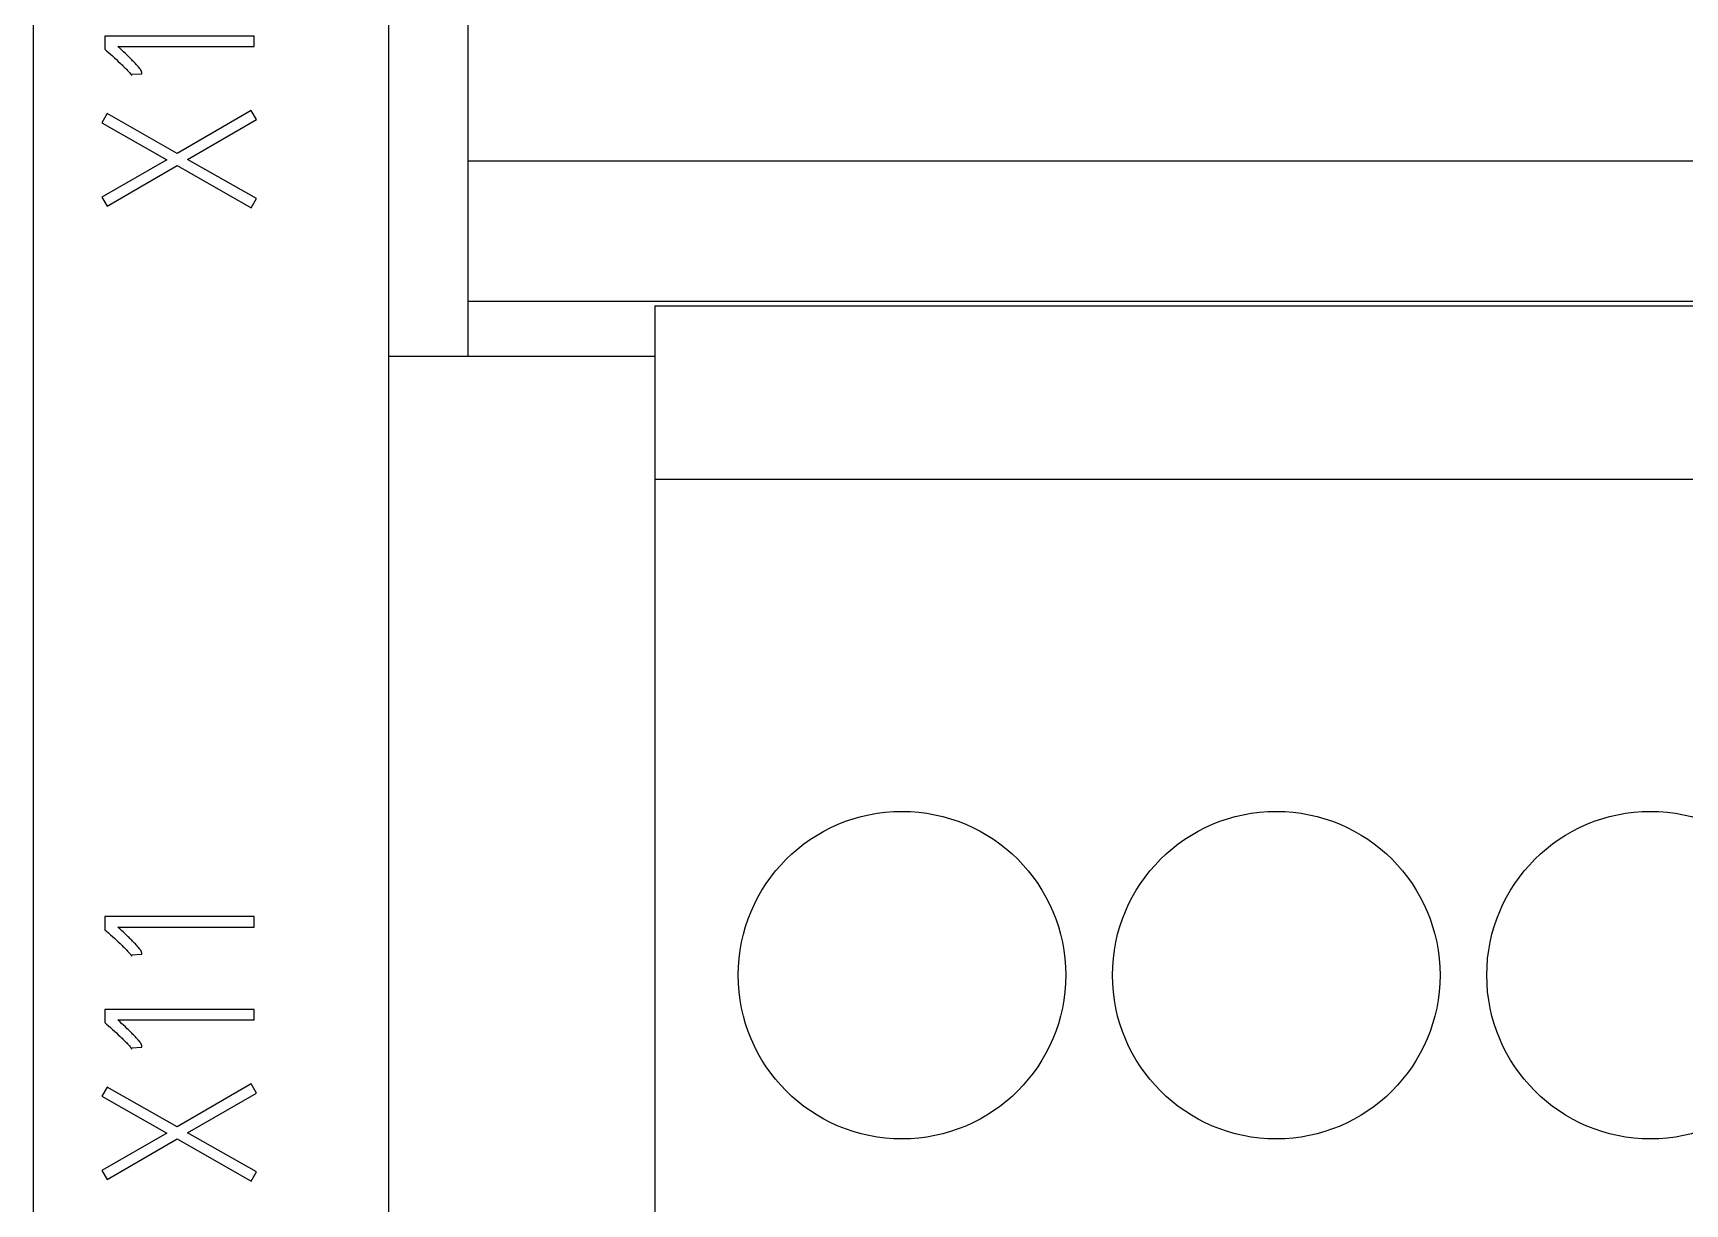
# Model space of a CAD drawing. Header units: inches. Extents: x 9000 to 22395, y 8106 to 17135.
# Drawn here: x 10305.71 to 10344.93, y 8465.95 to 8493.75 of the extents above; entities that cross this region are included whole.
import ezdxf

# ---------------------------------------------------------------- set-up
doc = ezdxf.new("R2010")
doc.units = ezdxf.units.IN
doc.header["$MEASUREMENT"] = 0
doc.layers.add('20000_FRONT_O', color=7, linetype='Continuous')
doc.layers.add('20500_FRONT_O_LABELING', color=7, linetype='Continuous')

msp = doc.modelspace()

# ---------------------------------------------------------------- linework, layer by layer
at = {"layer": '20000_FRONT_O', "linetype": 'Continuous'}
for p, q in [((10316.026, 8518.373), (10316.026, 8486.072)), ((10314.148, 8514.062), (10314.148, 8460.517)), ((10305.705, 8513.379), (10305.705, 8439.411)), ((10316.026, 8490.711), (10381.08, 8490.711)), ((10316.026, 8487.379), (10381.08, 8487.379)), ((10320.469, 8487.268), (10320.469, 8456.074)), ((10320.469, 8487.268), (10385.523, 8487.268)), ((10314.148, 8486.072), (10320.47, 8486.072)), ((10320.469, 8483.157), (10385.523, 8483.157))]:
    msp.add_line(p, q, dxfattribs=at)
for centre in [(10326.335, 8471.382), (10335.222, 8471.382), (10344.109, 8471.382)]:
    msp.add_circle(centre, 3.888, dxfattribs=at)
at = {"layer": '20500_FRONT_O_LABELING', "linetype": 'Continuous'}
for p, q in [((10307.413, 8493.673), (10307.413, 8493.362)), ((10310.954, 8493.673), (10307.413, 8493.673)), ((10310.954, 8493.426), (10310.954, 8493.673)), ((10307.413, 8493.362), (10307.453, 8493.327)), ((10307.453, 8493.327), (10307.499, 8493.286)), ((10307.499, 8493.286), (10307.546, 8493.244)), ((10307.546, 8493.244), (10307.592, 8493.202)), ((10307.592, 8493.202), (10307.638, 8493.16)), ((10307.638, 8493.16), (10307.683, 8493.117)), ((10307.764, 8493.385), (10307.719, 8493.426)), ((10307.719, 8493.426), (10310.954, 8493.426)), ((10307.808, 8493.344), (10307.764, 8493.385)), ((10307.852, 8493.302), (10307.808, 8493.344)), ((10307.897, 8493.26), (10307.852, 8493.302)), ((10307.683, 8493.117), (10307.729, 8493.074)), ((10308.04, 8492.766), (10308.291, 8492.781)), ((10308.05, 8492.736), (10308.04, 8492.766)), ((10307.462, 8491.833), (10307.34, 8491.611)), ((10307.34, 8491.611), (10308.878, 8490.739)), ((10309.129, 8490.887), (10307.462, 8491.833)), ((10310.884, 8491.907), (10309.129, 8490.887)), ((10309.376, 8490.744), (10311.008, 8491.69)), ((10311.008, 8491.69), (10310.884, 8491.907)), ((10308.878, 8490.739), (10307.34, 8489.851)), ((10307.462, 8489.639), (10309.124, 8490.601)), ((10309.124, 8490.601), (10310.884, 8489.6)), ((10311.008, 8489.817), (10309.376, 8490.744)), ((10307.34, 8489.851), (10307.462, 8489.639)), ((10310.884, 8489.6), (10311.008, 8489.817)), ((10307.413, 8472.77), (10307.413, 8472.46)), ((10310.954, 8472.77), (10307.413, 8472.77)), ((10310.954, 8472.524), (10310.954, 8472.77)), ((10307.413, 8472.46), (10307.453, 8472.425)), ((10307.453, 8472.425), (10307.499, 8472.383)), ((10307.499, 8472.383), (10307.546, 8472.342)), ((10307.764, 8472.483), (10307.719, 8472.524)), ((10307.719, 8472.524), (10310.954, 8472.524)), ((10307.808, 8472.441), (10307.764, 8472.483)), ((10307.852, 8472.4), (10307.808, 8472.441)), ((10307.897, 8472.358), (10307.852, 8472.4)), ((10307.546, 8472.342), (10307.592, 8472.3)), ((10307.592, 8472.3), (10307.638, 8472.257)), ((10307.638, 8472.257), (10307.683, 8472.215)), ((10307.683, 8472.215), (10307.729, 8472.172)), ((10308.04, 8471.863), (10308.291, 8471.878)), ((10308.05, 8471.833), (10308.04, 8471.863)), ((10307.413, 8470.566), (10307.413, 8470.255)), ((10310.954, 8470.566), (10307.413, 8470.566)), ((10310.954, 8470.32), (10310.954, 8470.566)), ((10307.413, 8470.255), (10307.453, 8470.221)), ((10307.453, 8470.221), (10307.499, 8470.179)), ((10307.499, 8470.179), (10307.546, 8470.137)), ((10307.546, 8470.137), (10307.592, 8470.095)), ((10307.592, 8470.095), (10307.638, 8470.053)), ((10307.638, 8470.053), (10307.683, 8470.01)), ((10307.683, 8470.01), (10307.729, 8469.968)), ((10307.764, 8470.278), (10307.719, 8470.32)), ((10307.719, 8470.32), (10310.954, 8470.32)), ((10307.808, 8470.237), (10307.764, 8470.278)), ((10307.852, 8470.195), (10307.808, 8470.237)), ((10307.897, 8470.153), (10307.852, 8470.195)), ((10308.04, 8469.659), (10308.291, 8469.674)), ((10308.05, 8469.629), (10308.04, 8469.659)), ((10307.462, 8468.726), (10307.34, 8468.505)), ((10307.34, 8468.505), (10308.878, 8467.632)), ((10309.129, 8467.78), (10307.462, 8468.726)), ((10310.884, 8468.801), (10309.129, 8467.78)), ((10309.376, 8467.637), (10311.008, 8468.583)), ((10311.008, 8468.583), (10310.884, 8468.801)), ((10308.878, 8467.632), (10307.34, 8466.745)), ((10307.462, 8466.532), (10309.124, 8467.494)), ((10309.124, 8467.494), (10310.884, 8466.493)), ((10311.008, 8466.71), (10309.376, 8467.637)), ((10307.34, 8466.745), (10307.462, 8466.532)), ((10310.884, 8466.493), (10311.008, 8466.71))]:
    msp.add_line(p, q, dxfattribs=at)
for points in [[(10308.281, 8492.832), (10308.279, 8492.839), (10308.276, 8492.847), (10308.273, 8492.853), (10308.269, 8492.86), (10308.266, 8492.867), (10308.262, 8492.873), (10308.257, 8492.879), (10308.253, 8492.886), (10308.244, 8492.898), (10308.234, 8492.91), (10308.215, 8492.933), (10308.205, 8492.945), (10308.195, 8492.956), (10308.175, 8492.979), (10308.155, 8493.002), (10308.134, 8493.024), (10308.113, 8493.046), (10308.092, 8493.068), (10308.07, 8493.09), (10308.049, 8493.111), (10308.028, 8493.133), (10308.006, 8493.154), (10307.984, 8493.176), (10307.962, 8493.197), (10307.941, 8493.218), (10307.897, 8493.26)], [(10307.729, 8493.074), (10307.774, 8493.032), (10307.796, 8493.01), (10307.819, 8492.989), (10307.841, 8492.967), (10307.863, 8492.945), (10307.885, 8492.923), (10307.907, 8492.901), (10307.929, 8492.878), (10307.95, 8492.856), (10307.971, 8492.833), (10307.992, 8492.809), (10308.012, 8492.786), (10308.022, 8492.774), (10308.032, 8492.762), (10308.037, 8492.755), (10308.041, 8492.749), (10308.045, 8492.743), (10308.05, 8492.736)], [(10308.291, 8492.781), (10308.291, 8492.782), (10308.291, 8492.783), (10308.291, 8492.784), (10308.291, 8492.785), (10308.291, 8492.787), (10308.291, 8492.788), (10308.291, 8492.789), (10308.29, 8492.79), (10308.29, 8492.791), (10308.29, 8492.793), (10308.29, 8492.794), (10308.29, 8492.795), (10308.29, 8492.797), (10308.289, 8492.8), (10308.289, 8492.802), (10308.288, 8492.804), (10308.288, 8492.807), (10308.288, 8492.809), (10308.287, 8492.811), (10308.286, 8492.814), (10308.286, 8492.816), (10308.285, 8492.818), (10308.285, 8492.821), (10308.284, 8492.823), (10308.283, 8492.825), (10308.283, 8492.827), (10308.282, 8492.83), (10308.281, 8492.832)], [(10308.281, 8471.93), (10308.279, 8471.937), (10308.276, 8471.944), (10308.273, 8471.951), (10308.269, 8471.958), (10308.266, 8471.964), (10308.262, 8471.971), (10308.257, 8471.977), (10308.253, 8471.983), (10308.244, 8471.995), (10308.234, 8472.007), (10308.215, 8472.031), (10308.205, 8472.042), (10308.195, 8472.054), (10308.175, 8472.077), (10308.155, 8472.099), (10308.134, 8472.122), (10308.113, 8472.144), (10308.092, 8472.166), (10308.07, 8472.187), (10308.049, 8472.209), (10308.028, 8472.23), (10308.006, 8472.252), (10307.984, 8472.273), (10307.962, 8472.294), (10307.941, 8472.316), (10307.897, 8472.358)], [(10307.729, 8472.172), (10307.774, 8472.129), (10307.796, 8472.108), (10307.819, 8472.086), (10307.841, 8472.064), (10307.863, 8472.043), (10307.885, 8472.021), (10307.907, 8471.998), (10307.929, 8471.976), (10307.95, 8471.953), (10307.971, 8471.93), (10307.992, 8471.907), (10308.012, 8471.884), (10308.022, 8471.872), (10308.032, 8471.859), (10308.037, 8471.853), (10308.041, 8471.847), (10308.045, 8471.84), (10308.05, 8471.833)], [(10308.291, 8471.878), (10308.291, 8471.879), (10308.291, 8471.881), (10308.291, 8471.882), (10308.291, 8471.883), (10308.291, 8471.884), (10308.291, 8471.885), (10308.291, 8471.887), (10308.29, 8471.888), (10308.29, 8471.889), (10308.29, 8471.89), (10308.29, 8471.891), (10308.29, 8471.893), (10308.29, 8471.895), (10308.289, 8471.897), (10308.289, 8471.9), (10308.288, 8471.902), (10308.288, 8471.904), (10308.288, 8471.907), (10308.287, 8471.909), (10308.286, 8471.911), (10308.286, 8471.914), (10308.285, 8471.916), (10308.285, 8471.918), (10308.284, 8471.92), (10308.283, 8471.923), (10308.283, 8471.925), (10308.282, 8471.927), (10308.281, 8471.93)], [(10308.281, 8469.725), (10308.279, 8469.733), (10308.276, 8469.74), (10308.273, 8469.747), (10308.269, 8469.753), (10308.266, 8469.76), (10308.262, 8469.766), (10308.257, 8469.773), (10308.253, 8469.779), (10308.244, 8469.791), (10308.234, 8469.803), (10308.215, 8469.827), (10308.205, 8469.838), (10308.195, 8469.85), (10308.175, 8469.873), (10308.155, 8469.895), (10308.134, 8469.917), (10308.113, 8469.939), (10308.092, 8469.961), (10308.07, 8469.983), (10308.049, 8470.005), (10308.028, 8470.026), (10308.006, 8470.048), (10307.984, 8470.069), (10307.962, 8470.09), (10307.941, 8470.111), (10307.897, 8470.153)], [(10307.729, 8469.968), (10307.774, 8469.925), (10307.796, 8469.903), (10307.819, 8469.882), (10307.841, 8469.86), (10307.863, 8469.838), (10307.885, 8469.816), (10307.907, 8469.794), (10307.929, 8469.772), (10307.95, 8469.749), (10307.971, 8469.726), (10307.992, 8469.703), (10308.012, 8469.679), (10308.022, 8469.667), (10308.032, 8469.655), (10308.037, 8469.649), (10308.041, 8469.642), (10308.045, 8469.636), (10308.05, 8469.629)], [(10308.291, 8469.674), (10308.291, 8469.675), (10308.291, 8469.676), (10308.291, 8469.678), (10308.291, 8469.679), (10308.291, 8469.68), (10308.291, 8469.681), (10308.291, 8469.682), (10308.29, 8469.683), (10308.29, 8469.685), (10308.29, 8469.686), (10308.29, 8469.687), (10308.29, 8469.688), (10308.29, 8469.691), (10308.289, 8469.693), (10308.289, 8469.695), (10308.288, 8469.698), (10308.288, 8469.7), (10308.288, 8469.702), (10308.287, 8469.705), (10308.286, 8469.707), (10308.286, 8469.709), (10308.285, 8469.712), (10308.285, 8469.714), (10308.284, 8469.716), (10308.283, 8469.718), (10308.283, 8469.721), (10308.282, 8469.723), (10308.281, 8469.725)]]:
    msp.add_lwpolyline(points, dxfattribs=at)

doc.saveas('drawing.dxf')
